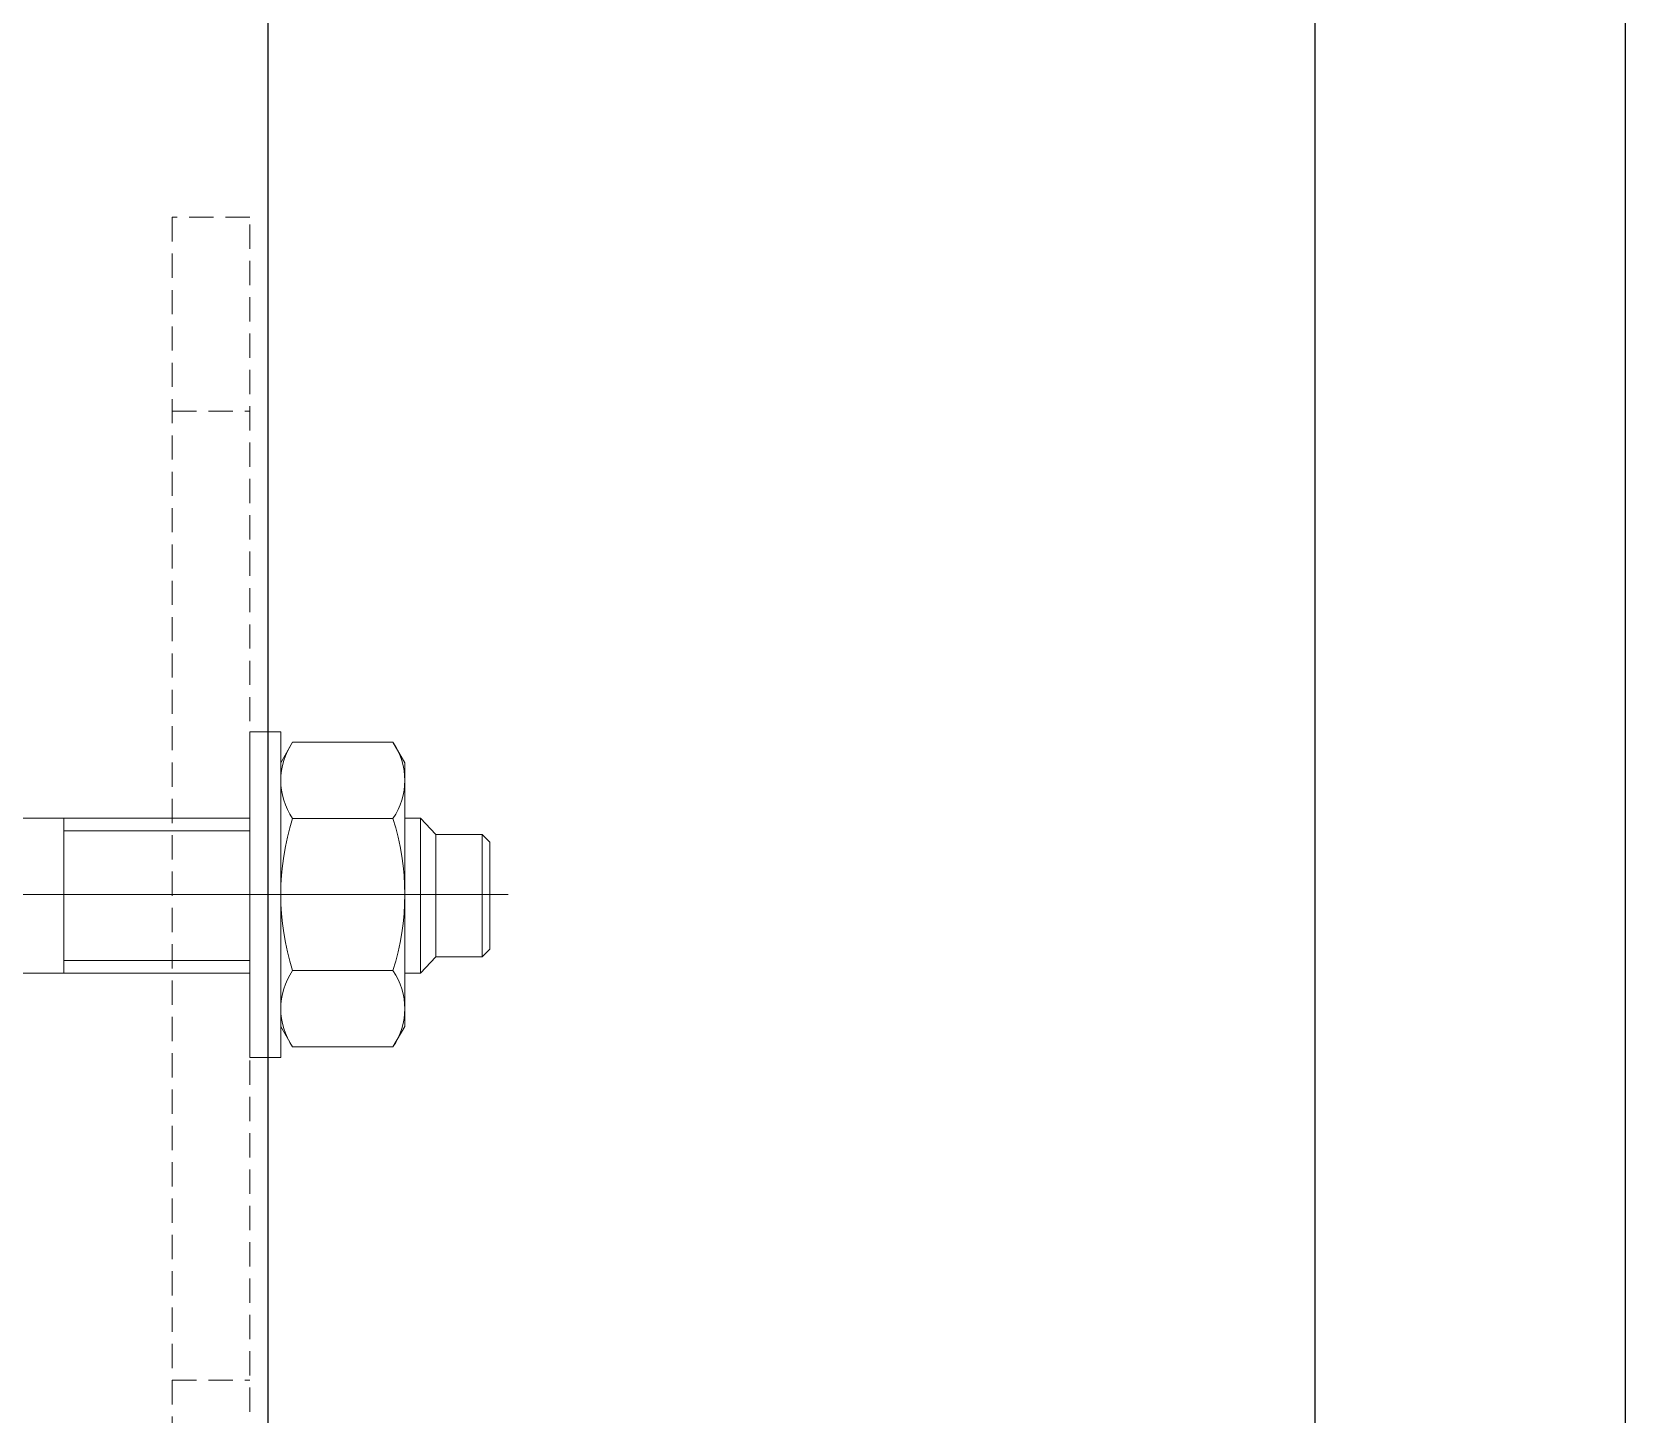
# Model space of a CAD drawing. Header units: millimetres. Extents: x 4688743 to 4806056, y -3017657 to -2960297.
# Drawn here: x 4752639.6 to 4752721.8, y -2967088.9 to -2967017.5 of the extents above; entities that cross this region are included whole.
import ezdxf

# ---------------------------------------------------------------- set-up
doc = ezdxf.new("R2010")
doc.units = ezdxf.units.MM
doc.header["$MEASUREMENT"] = 0
doc.linetypes.add('LÍNEAS_OCULTAS2', pattern=[0.1875, 0.125, -0.0625])
doc.layers.add('MATEL CLADDING', color=145, linetype='Continuous')
doc.layers.add('wall', color=4, linetype='Continuous')
doc.layers.add('NEI-G-BRACKET-IN PLAN', color=115, linetype='Continuous', lineweight=5)
doc.layers.add('NEI-G-RCC FASTENER', color=253, linetype='Continuous', lineweight=5)

# ---------------------------------------------------------------- blocks, each defined once
blk = doc.blocks.new('Fischer')
at = {"layer": 'NEI-G-RCC FASTENER', "linetype": 'Continuous'}
for p, q in [((-1.599999999976715, 8.399999999950522), (-1.599999999976715, 0)), ((-1.599999999976715, 8.399999999950522), (0, 8.399999999950522)), ((0, 8.399999999950522), (0, -8.399999999950522)), ((-7.999999999941792, 6.799999999959255), (-7.391472625691677, 7.854000091509078)), ((-2.208527183509431, 7.854000091509078), (-7.391472625691677, 7.854000091509078)), ((-1.599999999976715, 6.799999999959255), (-2.208527183509431, 7.854000091509078)), ((-7.999999999941792, 6.799999999959255), (-7.999999999941792, 0)), ((-9.599999999947613, 3.1000001525681), (-8.819999694766011, 3.940000152564607)), ((-8.819999694766011, 3.940000152564607), (-7.999999999941792, 3.940000152564607)), ((-8.819999694766011, -4.059999847391737), (-8.819999694766011, 3.940000152564607)), ((-2.208527183509431, 3.927000045761813), (-7.391472625691677, 3.927000045761813)), ((91.52437581052072, 3.940000152564607), (0, 3.940000152564607)), ((9.599999999947613, 3.940000152564607), (9.599999999947613, -4.059999847391737)), ((-11.99999999994179, 3.1000001525681), (-12.39999999993597, 2.700000152573918)), ((-12.39999999993597, 2.700000152573918), (-12.39999999993597, -2.819999847415599)), ((-11.99999999994179, 3.1000001525681), (-9.599999999947613, 3.1000001525681)), ((-11.99999999994179, -3.219999847409781), (-11.99999999994179, 3.1000001525681)), ((-9.599999999947613, 3.1000001525681), (-9.599999999947613, -3.219999847409781)), ((-7.999999999970896, -6.799999999959255), (-7.999999999941792, 0)), ((-1.60000000000582, -8.399999999950522), (-1.599999999976715, 0)), ((-11.99999999994179, -3.219999847409781), (-12.39999999993597, -2.819999847415599)), ((-9.599999999947613, -3.219999847409781), (-11.99999999994179, -3.219999847409781)), ((-9.599999999947613, -3.219999847409781), (-8.819999694766011, -4.059999847391737)), ((-8.819999694766011, -4.059999847391737), (-7.999999999970896, -4.059999847391737)), ((-2.208527183509431, -3.927000045761813), (-7.391472625691677, -3.927000045761813)), ((91.52437581052072, -4.059999847391737), (0, -4.059999847391737)), ((-7.999999999970896, -6.799999999959255), (-7.391472625691677, -7.854000091509078)), ((-1.60000000000582, -6.799999999959255), (-2.208527183509431, -7.854000091509078)), ((-2.208527183509431, -7.854000091509078), (-7.391472625691677, -7.854000091509078)), ((-1.60000000000582, -8.399999999950522), (0, -8.399999999950522))]:
    blk.add_line(p, q, dxfattribs=at)
at = {"layer": 'NEI-G-RCC FASTENER'}
for p, q in [((9.599999999947613, 3.290800094589938), (0, 3.290800094589938)), ((-13.33468846569303, -0.0044496406408143), (124.1009357786097, -0.0044496406408143)), ((9.599999999947613, -3.410800170880975), (0, -3.410800170880975))]:
    blk.add_line(p, q, dxfattribs=at)
at = {"layer": 'NEI-G-RCC FASTENER', "linetype": 'Continuous'}
for centre, radius, start, end in [((-4.527979660022538, 5.890499877903494), 3.472020339946872, 145.5615405233899, 214.4384694938077), ((-5.072020339925074, 5.890499877903494), 3.472020339946872, 325.5615355159505, 34.43847450287798), ((4.975290679896716, 0), 12.97529144280028, 162.383039695769, 197.6169686149635), ((-14.57529144280124, 0), 12.97529144280028, 342.383034686787, 17.61697533117684), ((-4.527979660022538, -5.890499877903494), 3.472020339946872, 145.5615405233899, 214.4384694938077), ((-5.072020339925074, -5.890499877903494), 3.472020339946872, 325.5615355159505, 34.43847450287798)]:
    blk.add_arc(centre, radius, start, end, dxfattribs=at)
blk = doc.blocks.new('rcc diff lvl')
at = {"linetype": 'LÍNEAS_OCULTAS2', "ltscale": 10}
for p, q in [((15.55536067299545, 39.50006801536074), (15.55536067299545, 35.50006801536074)), ((65.55536067299545, 39.50006801536074), (65.55536067299545, 35.50006801536074))]:
    blk.add_line(p, q, dxfattribs=at)
blk.add_lwpolyline([(75.55536067299545, 39.50006801536074), (0.5553606729954482, 39.50006801536074), (0.5553606729954482, -10.49993198463926), (4.555360672995448, -10.49993198463926), (4.555360672995448, 35.50006801536074), (75.55536067299545, 35.50006801536074), (75.55536067299545, 39.50006801536074)], dxfattribs=at)
at = {"layer": 'NEI-G-RCC FASTENER', "extrusion": (0, 0, -1), "zscale": -1, "rotation": 90}
blk.add_blockref('Fischer', (-40.61536052040904, 35.50006801536072), dxfattribs=at)

msp = doc.modelspace()

# ---------------------------------------------------------------- linework, layer by layer
at = {"layer": 'MATEL CLADDING', "elevation": -3.5158106524e-06}
for points in [[(4752705.831782426, -2973389.642725721), (4752705.832337708, -2966811.469022971), (4752705.83308829, -2966811.469022971)], [(4752721.833089837, -2966811.469022971), (4752721.83257412, -2973389.642725721)]]:
    msp.add_lwpolyline(points, dxfattribs=at)
at = {"layer": 'NEI-G-BRACKET-IN PLAN', "linetype": 'LÍNEAS_OCULTAS2', "ltscale": 10}
for p, q in [((4752646.833217381, -2967037.111959551, 389.654584088475), (4752650.833217381, -2967037.111959551, 389.654584088475)), ((4752646.833217381, -2967087.111959552, 389.654584088475), (4752650.833217381, -2967087.111959552, 389.654584088475))]:
    msp.add_line(p, q, dxfattribs=at)
at = {"layer": 'NEI-G-BRACKET-IN PLAN', "linetype": 'LÍNEAS_OCULTAS2', "ltscale": 10, "elevation": 389.654584088475}
msp.add_lwpolyline([(4752646.833217381, -2967027.111959552), (4752646.833217381, -2967102.111959552), (4752696.833217381, -2967102.111959552), (4752696.833217381, -2967098.111959552), (4752650.833217381, -2967098.111959552), (4752650.833217381, -2967027.111959552), (4752646.833217381, -2967027.111959552)], dxfattribs=at)
at = {"layer": 'NEI-G-RCC FASTENER', "linetype": 'Continuous'}
for p, q in [((4752650.833217381, -2967053.651959705, 389.654584088475), (4752650.833217381, -2967070.451959705, 389.654584088475)), ((4752652.43321738, -2967053.651959705, 389.654584088475), (4752650.833217381, -2967053.651959705, 389.654584088475)), ((4752652.43321738, -2967070.451959705, 389.654584088475), (4752652.43321738, -2967053.651959705, 389.654584088475)), ((4752652.43321738, -2967055.251959705, 389.654584088475), (4752653.041744564, -2967054.197959614, 389.654584088475)), ((4752653.041744564, -2967054.197959614, 389.654584088475), (4752658.224690006, -2967054.197959614, 389.654584088475)), ((4752658.833217381, -2967055.251959705, 389.654584088475), (4752658.224690006, -2967054.197959614, 389.654584088475)), ((4752658.833217381, -2967068.851959704, 389.654584088475), (4752658.833217381, -2967055.251959705, 389.654584088475)), ((4752559.308841569, -2967058.111959552, 389.654584088475), (4752650.833217381, -2967058.111959552, 389.654584088475)), ((4752641.23321738, -2967058.111959552, 389.654584088475), (4752641.23321738, -2967066.111959552, 389.654584088475)), ((4752653.041744564, -2967058.124959658, 389.654584088475), (4752658.224690006, -2967058.124959658, 389.654584088475)), ((4752659.653217075, -2967058.111959552, 389.654584088475), (4752658.833217381, -2967058.111959552, 389.654584088475)), ((4752659.653217075, -2967066.111959552, 389.654584088475), (4752659.653217075, -2967058.111959552, 389.654584088475)), ((4752660.433217379, -2967058.951959551, 389.654584088475), (4752659.653217075, -2967058.111959552, 389.654584088475)), ((4752662.833217381, -2967058.951959551, 389.654584088475), (4752660.433217379, -2967058.951959551, 389.654584088475)), ((4752660.433217379, -2967058.951959551, 389.654584088475), (4752660.433217379, -2967065.271959552, 389.654584088475)), ((4752662.833217381, -2967065.271959552, 389.654584088475), (4752662.833217381, -2967058.951959551, 389.654584088475)), ((4752662.833217381, -2967058.951959551, 389.654584088475), (4752663.23321738, -2967059.351959552, 389.654584088475)), ((4752663.23321738, -2967059.351959552, 389.654584088475), (4752663.23321738, -2967064.871959552, 389.654584088475)), ((4752662.833217381, -2967065.271959552, 389.654584088475), (4752663.23321738, -2967064.871959552, 389.654584088475)), ((4752660.433217379, -2967065.271959552, 389.654584088475), (4752659.653217075, -2967066.111959552, 389.654584088475)), ((4752660.433217379, -2967065.271959552, 389.654584088475), (4752662.833217381, -2967065.271959552, 389.654584088475)), ((4752559.308841569, -2967066.111959552, 389.654584088475), (4752650.833217381, -2967066.111959552, 389.654584088475)), ((4752653.041744564, -2967065.978959751, 389.654584088475), (4752658.224690006, -2967065.978959751, 389.654584088475)), ((4752659.653217075, -2967066.111959552, 389.654584088475), (4752658.833217381, -2967066.111959552, 389.654584088475)), ((4752652.43321738, -2967068.851959704, 389.654584088475), (4752653.041744564, -2967069.905959797, 389.654584088475)), ((4752658.833217381, -2967068.851959704, 389.654584088475), (4752658.224690006, -2967069.905959797, 389.654584088475)), ((4752652.43321738, -2967070.451959705, 389.654584088475), (4752650.833217381, -2967070.451959705, 389.654584088475)), ((4752653.041744564, -2967069.905959797, 389.654584088475), (4752658.224690006, -2967069.905959797, 389.654584088475))]:
    msp.add_line(p, q, dxfattribs=at)
at = {"layer": 'NEI-G-RCC FASTENER'}
for p, q in [((4752641.23321738, -2967058.761159611, 389.654584088475), (4752650.833217381, -2967058.761159611, 389.654584088475)), ((4752664.167905847, -2967062.056409346, 389.654584088475), (4752526.732281602, -2967062.056409346, 389.654584088475)), ((4752641.23321738, -2967065.462759876, 389.654584088475), (4752650.833217381, -2967065.462759876, 389.654584088475))]:
    msp.add_line(p, q, dxfattribs=at)
at = {"layer": 'NEI-G-RCC FASTENER', "linetype": 'Continuous'}
for centre, radius, start, end in [((4752655.905237719, -2967056.161459826, 389.654584088475), 3.472020339946872, 145.5615254992978, 214.4384644809311), ((4752655.36119704, -2967056.161459826, 389.654584088475), 3.472020339946872, 325.5615305091832, 34.4384594710451), ((4752665.408508823, -2967062.051959706, 389.654584088475), 12.97529144280028, 162.3830246587856, 197.616965317394), ((4752645.8579267, -2967062.051959706, 389.654584088475), 12.97529144280028, 342.3830313916269, 17.61696029737542), ((4752655.905237719, -2967067.942459582, 389.654584088475), 3.472020339946872, 145.5615254992978, 214.4384644809311), ((4752655.36119704, -2967067.942459582, 389.654584088475), 3.472020339946872, 325.5615305091832, 34.4384594710451)]:
    msp.add_arc(centre, radius, start, end, dxfattribs=at)
at = {"layer": 'wall'}
msp.add_line((4752652.012681871, -2973564.644233346, 0.0014447770258748), (4752651.74281651, -2965763.958695555, -0.0008783761970683), dxfattribs=at)

# ---------------------------------------------------------------- block references
at = {"layer": 'NEI-G-BRACKET-IN PLAN', "color": 8, "rotation": 90}
msp.add_blockref('rcc diff lvl', (4752686.333285397, -2967102.667320225, 389.654584088475), dxfattribs=at)

doc.saveas('drawing.dxf')
